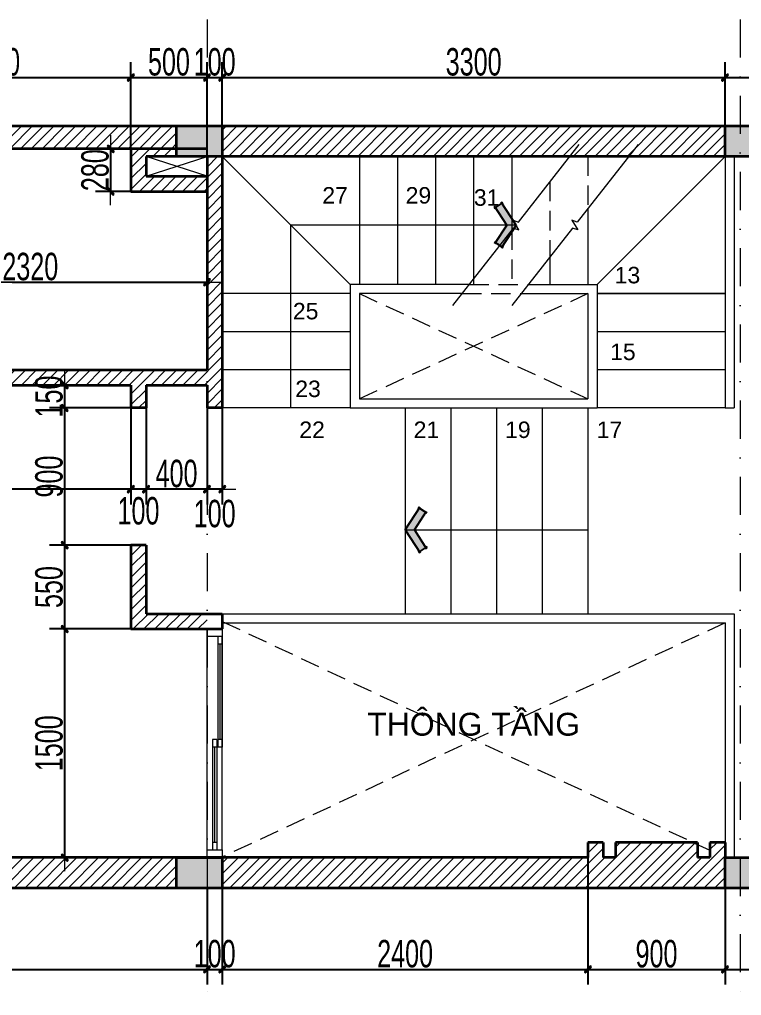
# Model space of a CAD drawing. Header units: inches. Extents: x 921646 to 2157952, y -92667 to 262089.
# Drawn here: x 1993364 to 1998102, y 117363 to 123766 of the extents above; entities that cross this region are included whole.
import ezdxf
from ezdxf.enums import TextEntityAlignment as Align

# ---------------------------------------------------------------- set-up
doc = ezdxf.new("R2010")
doc.units = ezdxf.units.IN
doc.header["$MEASUREMENT"] = 0
doc.linetypes.add('DASHDOT', pattern=[1, 0.5, -0.25, 0, -0.25])
doc.linetypes.add('HIDDEN', pattern=[9.525, 6.35, -3.175])
doc.layers.get('0').update_dxf_attribs({"lineweight": 9})
doc.layers.get('DEFPOINTS').update_dxf_attribs({"lineweight": 9})
for name, color, linetype, lineweight in [('00 gach chiu lua', 30, 'Continuous', 13), ('01-WALL', 10, 'Continuous', 35), ('04-TRUC', 40, 'DASHDOT', 9), ('09-DIMOUT', 251, 'Continuous', 9), ('13-VATDUNG', 104, 'Continuous', 13), ('14 KHUAT', 106, 'HIDDEN', 13), ('CUA', 3, 'Continuous', 18)]:
    doc.layers.add(name, color=color, linetype=linetype, lineweight=lineweight)
doc.layers.add('02-TEXT', color=7, linetype='Continuous')
doc.layers.add('07-HATCH', color=180, linetype='Continuous')
doc.styles.add('C', font='VHARIAL.TTF')
doc.styles.add('KICHTHUOC', font='VHELVCN.TTF', dxfattribs={"width": 0.8})
doc.styles.add('KS Sophia 191015$0$GHICHU-C', font='arial.ttf', dxfattribs={"width": 0.7})
doc.dimstyles.new('Copy of 100', dxfattribs={"dimscale": 100, "dimtxt": 1.8, "dimasz": 0.003, "dimexe": 1, "dimexo": 0, "dimgap": 0.1, "dimtad": 1, "dimdec": 0, "dimdsep": 46, "dimtxsty": 'KICHTHUOC', "dimblk": '1A', "dimcen": 0.001, "dimdle": 1.5, "dimclrt": 3, "dimadec": 0, "dimazin": 0, "dimtfac": 1, "dimtdec": 0, "dimtix": 1, "dimtmove": 2, "dimatfit": 3, "dimldrblk": '1A', "dimfxl": 1, "dimtolj": 1, "dimtzin": 0, "dimarcsym": 0})
pattern_1 = [(45, (-254796.685, -87721.633), (-35.355339, 35.355339), [])]

# ---------------------------------------------------------------- blocks, each defined once
blk = doc.blocks.new('DDDD')
at = {"layer": '09-DIMOUT'}
h = blk.add_hatch(color=256, dxfattribs=at)
h.dxf.hatch_style = 1
h.paths.add_polyline_path([(1648737.6, 63343.1), (1649037.6, 63343.1), (1649037.6, 63543.1), (1648737.6, 63543.1)])
at = {"layer": '01-WALL'}
blk.add_lwpolyline([(1648737.6, 63343.1), (1649037.6, 63343.1), (1649037.6, 63543.1), (1648737.6, 63543.1)], close=True, dxfattribs=at)
blk = doc.blocks.new('luoi')
at = {"layer": '04-TRUC', "ltscale": 500}
for p, q in [((1739521.8, 130292.8), (1739521.8, 123908)), ((1743021.8, 130292.8), (1743021.8, 123889.7)), ((1728931.1, 129594.3), (1752564.3, 129594.3)), ((1728830.4, 124594.3), (1752564.3, 124594.3))]:
    blk.add_line(p, q, dxfattribs=at)
at = {"layer": '09-DIMOUT', "xscale": -1, "rotation": 180}
for p in [(90584.2, 192937.4), (94184.2, 192937.4), (90584.2, 188137.4), (94184.2, 188137.4)]:
    blk.add_blockref('DDDD', p, dxfattribs=at)
blk = doc.blocks.new('đ')
h = blk.add_hatch(color=256)
h.dxf.hatch_style = 1
h.paths.add_polyline_path([(0, 59.7), (-115.2, 134.7), (-142.5, 92.8), (0, 0), (142.5, 92.8), (115.2, 134.7)])
at = {"ltscale": 0.01}
for p, q in [((-109.7, 143), (-147.9, 84.4)), ((0, 59.7), (-123.6, 140.1)), ((0, 59.7), (123.6, 140.1)), ((109.7, 143), (147.9, 84.4)), ((0, 0), (-150.8, 98.2)), ((0, 0), (150.8, 98.2))]:
    blk.add_line(p, q, dxfattribs=at)
blk = doc.blocks.new('*U936')
for p, q in [((725, 35), (725, 65)), ((725, 65), (1450, 65)), ((775, 35), (775, 65)), ((1400, 35), (1400, 65)), ((50, 30), (775, 30)), ((50, 0), (775, 0)), ((100, 0), (100, 30)), ((725, 35), (1450, 35)), ((725, 0), (725, 30)), ((775, 0), (775, 30))]:
    blk.add_line(p, q)
at = {"color": 8}
for p, q in [((100, 15), (725, 15)), ((775, 50), (1400, 50))]:
    blk.add_line(p, q, dxfattribs=at)
for points in [[(0, 0), (50, 0), (50, 100), (0, 100)], [(1450, 0), (1500, 0), (1500, 100), (1450, 100)]]:
    blk.add_lwpolyline(points, close=True)
for points in [[(1450, 100), (50, 100)], [(1450, 0), (50, 0)]]:
    blk.add_lwpolyline(points)
at = {"style": 'KS Sophia 191015$0$GHICHU-C', "flags": 1}
for tag, p in [('TEN_CUA', (450, -73.9)), ('KICH_THUOC', (450, -189.6)), ('QUI_CACH', (450, -310.8))]:
    blk.add_attdef(tag, text='', height=50, dxfattribs=at).set_placement(p, align=Align.MIDDLE)
blk = doc.blocks.new('tuong t2')
at = {"layer": '09-DIMOUT'}
h = blk.add_hatch(dxfattribs=at)
h.set_pattern_fill('ANSI31', color=256, scale=400)
h.set_pattern_definition(pattern_1)
h.paths.add_polyline_path([(1739597.7, 112789.3), (1735697.7, 112789.3), (1735697.7, 112589.3), (1739597.7, 112589.3)])
h.paths.add_polyline_path([(1735397.7, 112789.3), (1733597.7, 112789.3), (1733597.7, 112589.3), (1735397.7, 112589.3)])
h.paths.add_polyline_path([(1735197.7, 113389.3), (1735097.7, 113389.3), (1735097.7, 112789.3), (1735197.7, 112789.3)])
h.paths.add_polyline_path([(1733397.7, 112789.3), (1731737.7, 112789.3), (1731737.7, 112589.3), (1733397.7, 112589.3)])
h.paths.add_polyline_path([(1733397.7, 115689.3), (1733197.7, 115689.3), (1733197.7, 115589.3), (1733397.7, 115589.3)])
h.paths.add_polyline_path([(1735197.7, 115889.3), (1735247.7, 115889.3), (1735247.7, 115989.3), (1735097.7, 115989.3), (1735097.7, 115689.3), (1733397.7, 115689.3), (1733397.7, 115589.3), (1735097.7, 115589.3), (1735097.7, 115189.3), (1735197.7, 115189.3)])
h.paths.add_polyline_path([(1733397.7, 117389.3), (1733397.7, 117589.3), (1733197.7, 117589.3), (1733197.7, 117389.3), (1733397.7, 117389.3)])
h.paths.add_polyline_path([(1735397.7, 117589.3), (1733597.7, 117589.3), (1733597.7, 117389.3), (1735197.7, 117389.3), (1735397.7, 117389.3)])
h.paths.add_polyline_path([(1739797.7, 115989.3), (1737477.7, 115989.3), (1737477.7, 116089.3), (1737377.7, 116089.3), (1737377.7, 115989.3), (1736047.7, 115989.3), (1736047.7, 115889.3), (1739297.7, 115889.3), (1739297.7, 115739.3), (1739397.7, 115739.3), (1739397.7, 115889.3), (1739797.7, 115889.3)])
h.paths.add_polyline_path([(1737477.7, 117389.3), (1737377.7, 117389.3), (1737377.7, 116789.3), (1737477.7, 116789.3)])
h.paths.add_polyline_path([(1739897.7, 117389.3), (1739797.7, 117389.3), (1739797.7, 115989.3), (1739797.7, 115739.3), (1739897.7, 115739.3)])
h.paths.add_polyline_path([(1739797.7, 117259.3), (1739397.7, 117259.3), (1739397.7, 117389.3), (1739297.7, 117389.3), (1739297.7, 117159.3), (1739797.7, 117159.3)])
h.paths.add_polyline_path([(1739397.7, 114839.3), (1739297.7, 114839.3), (1739297.7, 114289.3), (1739797.7, 114289.3), (1739797.7, 114389.3), (1739397.7, 114389.3)])
h.paths.add_polyline_path([(1743197.7, 112789.3), (1743197.7, 112889.3), (1743097.7, 112889.3), (1743097.7, 112789.3), (1743017.7, 112789.3), (1743017.7, 112875.1), (1742987.2, 112889.3), (1742477.7, 112889.3), (1742477.7, 112789.3), (1742397.7, 112789.3), (1742397.7, 112889.3), (1742297.7, 112889.3), (1742297.7, 112789.3), (1739897.7, 112789.3), (1739897.7, 112589.3), (1743197.7, 112589.3)])
h.paths.add_polyline_path([(1743197.7, 117589.3), (1739897.7, 117589.3), (1739897.7, 117389.3), (1743197.7, 117389.3)])
h.paths.add_polyline_path([(1746797.7, 117589.3), (1743497.7, 117589.3), (1743497.7, 117389.3), (1746797.7, 117389.3)])
h.paths.add_polyline_path([(1746797.7, 112789.3), (1743497.7, 112789.3), (1743497.7, 112589.3), (1746797.7, 112589.3)])
h.paths.add_polyline_path([(1751597.7, 112739.3), (1751547.7, 112739.3), (1751547.7, 113189.3), (1751697.7, 113189.3), (1751697.7, 113289.3), (1751447.7, 113289.3), (1751447.7, 112739.3), (1748547.7, 112739.3), (1748547.7, 113289.3), (1748447.7, 113289.3), (1748447.7, 112789.3), (1747097.7, 112789.3), (1747097.7, 112589.3), (1751597.7, 112589.3)])
h.paths.add_polyline_path([(1751897.7, 114189.3), (1751547.7, 114189.3), (1751547.7, 114089.3), (1751697.7, 114089.3), (1751697.7, 113602.1), (1751897.7, 113602.1)])
h.paths.add_polyline_path([(1751897.7, 113602.1), (1751697.7, 113602.1), (1751697.7, 113289.3), (1751697.7, 112789.3), (1751897.7, 112789.3)])
h.paths.add_polyline_path([(1751047.7, 114189.3), (1750697.7, 114189.3), (1750697.7, 114689.3), (1750597.7, 114689.3), (1750597.7, 114189.3), (1747897.7, 114189.3), (1747897.7, 114089.3), (1748447.7, 114089.3), (1748447.7, 113989.3), (1748547.7, 113989.3), (1748547.7, 114089.3), (1751047.7, 114089.3)])
h.paths.add_polyline_path([(1746897.7, 117389.3), (1746797.7, 117389.3), (1746797.7, 114089.3), (1746897.7, 114089.3)])
h.paths.add_polyline_path([(1746997.7, 114189.3), (1746897.7, 114189.3), (1746897.7, 114089.3), (1746997.7, 114089.3)])
h.paths.add_polyline_path([(1751597.7, 117589.3), (1750697.7, 117589.3), (1747097.7, 117589.3), (1747097.7, 117439.3), (1750597.7, 117439.3), (1750597.7, 116990.2), (1750597.7, 116889.3), (1750697.7, 116889.3), (1750697.7, 117389.3), (1751597.7, 117389.3)])
h.paths.add_polyline_path([(1751897.7, 117389.3), (1751797.7, 117389.3), (1751797.7, 114189.3), (1751897.7, 114189.3)])
h.paths.add_polyline_path([(1739597.7, 117439.3), (1739297.7, 117439.3), (1739297.7, 117389.3), (1739597.7, 117389.3)])
h = blk.add_hatch(dxfattribs=at)
h.set_pattern_fill('ANSI31', color=256, scale=400)
h.set_pattern_definition(pattern_1)
h.paths.add_polyline_path([(1739597.7, 117589.3), (1735697.7, 117589.3), (1735697.7, 117389.3), (1737377.7, 117389.3), (1737377.7, 116789.3), (1737477.7, 116789.3), (1737477.7, 117439.3), (1739597.7, 117439.3)])
at = {"layer": '01-WALL'}
for p, q in [((1733197.7, 117589.3), (1750697.7, 117589.3)), ((1739797.7, 117439.3), (1737477.7, 117439.3)), ((1739297.7, 117439.3), (1739297.7, 117159.3)), ((1739397.7, 117389.3), (1739397.7, 117259.3)), ((1739697.7, 117389.3), (1739397.7, 117389.3)), ((1739797.7, 117389.3), (1739797.7, 115989.3)), ((1739797.7, 117389.3), (1739797.7, 117159.3)), ((1746860.5, 117389.3), (1739860.1, 117389.3)), ((1739897.7, 117389.3), (1739897.7, 115739.3)), ((1739397.7, 117259.3), (1739797.7, 117259.3)), ((1739297.7, 117159.3), (1739797.7, 117159.3)), ((1739897.7, 116489.3), (1739897.7, 115739.3)), ((1737477.7, 115989.3), (1739797.7, 115989.3)), ((1736047.7, 115889.3), (1739297.7, 115889.3)), ((1739297.7, 115889.3), (1739297.7, 115739.3)), ((1739397.7, 115889.3), (1739797.7, 115889.3)), ((1739397.7, 115889.3), (1739397.7, 115739.3)), ((1739797.7, 115889.3), (1739797.7, 115739.3)), ((1739397.7, 115739.3), (1739297.7, 115739.3)), ((1739897.7, 115739.3), (1739797.7, 115739.3)), ((1739297.7, 114839.3), (1739297.7, 114289.3)), ((1739397.7, 114839.3), (1739297.7, 114839.3)), ((1739397.7, 114839.3), (1739397.7, 114389.3)), ((1739397.7, 114389.3), (1739897.7, 114389.3)), ((1739897.7, 114389.3), (1739897.7, 114289.3)), ((1739297.7, 114289.3), (1739897.7, 114289.3)), ((1742397.7, 112889.3), (1742297.7, 112889.3)), ((1742297.7, 112889.3), (1742297.7, 112789.3)), ((1742397.7, 112889.3), (1742397.7, 112789.3)), ((1743017.7, 112889.3), (1742477.7, 112889.3)), ((1742477.7, 112889.3), (1742477.7, 112789.3)), ((1743017.7, 112889.3), (1743017.7, 112789.3)), ((1743197.7, 112889.3), (1743097.7, 112889.3)), ((1743097.7, 112889.3), (1743097.7, 112789.3)), ((1743197.7, 112889.3), (1743197.7, 112789.3)), ((1742297.7, 112789.3), (1731737.7, 112789.3)), ((1742477.7, 112789.3), (1742397.7, 112789.3)), ((1742477.7, 112789.3), (1742397.7, 112789.3)), ((1743097.7, 112789.3), (1743017.7, 112789.3)), ((1743097.7, 112789.3), (1743017.7, 112789.3)), ((1743197.7, 112789.3), (1748447.7, 112789.3)), ((1751897.7, 112589.3), (1731737.7, 112589.3))]:
    blk.add_line(p, q, dxfattribs=at)
at = {"layer": '09-DIMOUT'}
for p, q in [((1739397.7, 117259.3), (1739797.7, 117389.3)), ((1739797.7, 117259.3), (1739397.7, 117389.3))]:
    blk.add_line(p, q, dxfattribs=at)
blk = doc.blocks.new('KTHUOC')
blk.add_hatch(color=256).paths.add_polyline_path([(-71, -42), (42, 71, -1), (71, 42), (-42, -71, -1)])
for p, q in [((-14, 14), (14, -14)), ((0, -200), (0, 200)), ((-300, 0), (300, 0))]:
    blk.add_line(p, q)
for points in [[(42, 71), (-71, -42)], [(-42, -71), (71, 42)]]:
    blk.add_lwpolyline(points)
for centre, start, end in [((57, 57), 315, 135), ((-57, -57), 135, 315)]:
    blk.add_arc(centre, 20, start, end)
blk = doc.blocks.new('1A')
at = {"layer": '00 gach chiu lua'}
blk.add_blockref('KTHUOC', (0, 0), dxfattribs=at)
blk = doc.blocks.new('*D260')
at = {"layer": '09-DIMOUT', "color": 0, "lineweight": -2, "transparency": 16777216}
for p, q in [((1992274.4, 122867.2), (1992274.4, 123485)), ((1994094.4, 122867.2), (1994094.4, 123485)), ((1992274.7, 123385), (1994094.1, 123385))]:
    blk.add_line(p, q, dxfattribs=at)
at = {"layer": 'DEFPOINTS', "color": 0, "transparency": 16777216}
for p in [(1994094.4, 123385), (1992274.4, 122867.2), (1994094.4, 122867.2)]:
    blk.add_point(p, dxfattribs=at)
at = {"layer": '09-DIMOUT', "color": 0, "lineweight": -2, "transparency": 16777216, "xscale": 0.3, "yscale": 0.3, "zscale": 0.3, "rotation": 180}
blk.add_blockref('1A', (1992274.4, 123385), dxfattribs=at)
at = {"layer": '09-DIMOUT', "color": 0, "lineweight": -2, "transparency": 16777216, "xscale": 0.3, "yscale": 0.3, "zscale": 0.3}
blk.add_blockref('1A', (1994094.4, 123385), dxfattribs=at)
at = {"layer": '09-DIMOUT', "color": 3, "transparency": 16777216, "insert": (1993184.4, 123487), "char_height": 180, "attachment_point": 5, "style": 'KICHTHUOC'}
blk.add_mtext('\\A1;1820', dxfattribs=at)
blk = doc.blocks.new('*D261')
at = {"layer": '09-DIMOUT', "color": 0, "lineweight": -2, "transparency": 16777216}
for p, q in [((1994094.4, 122867.2), (1994094.4, 123485)), ((1994594.4, 122867.2), (1994594.4, 123485)), ((1994094.7, 123385), (1994594.1, 123385))]:
    blk.add_line(p, q, dxfattribs=at)
at = {"layer": 'DEFPOINTS', "color": 0, "transparency": 16777216}
for p in [(1994594.4, 123385), (1994094.4, 122867.2), (1994594.4, 122867.2)]:
    blk.add_point(p, dxfattribs=at)
at = {"layer": '09-DIMOUT', "color": 0, "lineweight": -2, "transparency": 16777216, "xscale": 0.3, "yscale": 0.3, "zscale": 0.3, "rotation": 180}
blk.add_blockref('1A', (1994094.4, 123385), dxfattribs=at)
at = {"layer": '09-DIMOUT', "color": 0, "lineweight": -2, "transparency": 16777216, "xscale": 0.3, "yscale": 0.3, "zscale": 0.3}
blk.add_blockref('1A', (1994594.4, 123385), dxfattribs=at)
at = {"layer": '09-DIMOUT', "color": 3, "transparency": 16777216, "insert": (1994344.4, 123487), "char_height": 180, "attachment_point": 5, "style": 'KICHTHUOC'}
blk.add_mtext('\\A1;500', dxfattribs=at)
blk = doc.blocks.new('*D262')
at = {"layer": '09-DIMOUT', "color": 0, "lineweight": -2, "transparency": 16777216}
for p, q in [((1994594.4, 122867.2), (1994594.4, 123485)), ((1994694.4, 122867.2), (1994694.4, 123485)), ((1994594.1, 123385), (1994593.8, 123385)), ((1994594.4, 123385), (1994694.4, 123385)), ((1994694.7, 123385), (1994695, 123385))]:
    blk.add_line(p, q, dxfattribs=at)
at = {"layer": 'DEFPOINTS', "color": 0, "transparency": 16777216}
for p in [(1994694.4, 123385), (1994594.4, 122867.2), (1994694.4, 122867.2)]:
    blk.add_point(p, dxfattribs=at)
at = {"layer": '09-DIMOUT', "color": 0, "lineweight": -2, "transparency": 16777216, "xscale": 0.3, "yscale": 0.3, "zscale": 0.3}
blk.add_blockref('1A', (1994594.4, 123385), dxfattribs=at)
at = {"layer": '09-DIMOUT', "color": 0, "lineweight": -2, "transparency": 16777216, "xscale": 0.3, "yscale": 0.3, "zscale": 0.3, "rotation": 180}
blk.add_blockref('1A', (1994694.4, 123385), dxfattribs=at)
at = {"layer": '09-DIMOUT', "color": 3, "transparency": 16777216, "insert": (1994644.4, 123487), "char_height": 180, "attachment_point": 5, "style": 'KICHTHUOC'}
blk.add_mtext('\\A1;100', dxfattribs=at)
blk = doc.blocks.new('*D263')
at = {"layer": '09-DIMOUT', "color": 0, "lineweight": -2, "transparency": 16777216}
for p, q in [((1994694.4, 122867.2), (1994694.4, 123485)), ((1997994.4, 122867.2), (1997994.4, 123485)), ((1994694.7, 123385), (1997994.1, 123385))]:
    blk.add_line(p, q, dxfattribs=at)
at = {"layer": 'DEFPOINTS', "color": 0, "transparency": 16777216}
for p in [(1997994.4, 123385), (1994694.4, 122867.2), (1997994.4, 122867.2)]:
    blk.add_point(p, dxfattribs=at)
at = {"layer": '09-DIMOUT', "color": 0, "lineweight": -2, "transparency": 16777216, "xscale": 0.3, "yscale": 0.3, "zscale": 0.3, "rotation": 180}
blk.add_blockref('1A', (1994694.4, 123385), dxfattribs=at)
at = {"layer": '09-DIMOUT', "color": 0, "lineweight": -2, "transparency": 16777216, "xscale": 0.3, "yscale": 0.3, "zscale": 0.3}
blk.add_blockref('1A', (1997994.4, 123385), dxfattribs=at)
at = {"layer": '09-DIMOUT', "color": 3, "transparency": 16777216, "insert": (1996344.4, 123487), "char_height": 180, "attachment_point": 5, "style": 'KICHTHUOC'}
blk.add_mtext('\\A1;3300', dxfattribs=at)
blk = doc.blocks.new('*D264')
at = {"layer": '09-DIMOUT', "color": 0, "lineweight": -2, "transparency": 16777216}
for p, q in [((1997994.4, 122867.2), (1997994.4, 123485)), ((2001594.4, 122867.2), (2001594.4, 123485)), ((1997994.7, 123385), (2001594.1, 123385))]:
    blk.add_line(p, q, dxfattribs=at)
at = {"layer": 'DEFPOINTS', "color": 0, "transparency": 16777216}
for p in [(2001594.4, 123385), (1997994.4, 122867.2), (2001594.4, 122867.2)]:
    blk.add_point(p, dxfattribs=at)
at = {"layer": '09-DIMOUT', "color": 0, "lineweight": -2, "transparency": 16777216, "xscale": 0.3, "yscale": 0.3, "zscale": 0.3, "rotation": 180}
blk.add_blockref('1A', (1997994.4, 123385), dxfattribs=at)
at = {"layer": '09-DIMOUT', "color": 0, "lineweight": -2, "transparency": 16777216, "xscale": 0.3, "yscale": 0.3, "zscale": 0.3}
blk.add_blockref('1A', (2001594.4, 123385), dxfattribs=at)
at = {"layer": '09-DIMOUT', "color": 3, "transparency": 16777216, "insert": (1999794.4, 123487), "char_height": 180, "attachment_point": 5, "style": 'KICHTHUOC'}
blk.add_mtext('\\A1;3600', dxfattribs=at)
blk = doc.blocks.new('*D274')
at = {"layer": '09-DIMOUT', "color": 0, "lineweight": -2, "transparency": 16777216}
for p, q in [((1989994.4, 118267.2), (1989994.4, 117433.7)), ((1994594.4, 118067.2), (1994594.4, 117433.7)), ((1989994.7, 117533.7), (1994594.1, 117533.7))]:
    blk.add_line(p, q, dxfattribs=at)
at = {"layer": 'DEFPOINTS', "color": 0, "transparency": 16777216}
for p in [(1989994.4, 118267.2), (1994594.4, 118067.2), (1994594.4, 117533.7)]:
    blk.add_point(p, dxfattribs=at)
at = {"layer": '09-DIMOUT', "color": 0, "lineweight": -2, "transparency": 16777216, "xscale": 0.3, "yscale": 0.3, "zscale": 0.3, "rotation": 180}
blk.add_blockref('1A', (1989994.4, 117533.7), dxfattribs=at)
at = {"layer": '09-DIMOUT', "color": 0, "lineweight": -2, "transparency": 16777216, "xscale": 0.3, "yscale": 0.3, "zscale": 0.3}
blk.add_blockref('1A', (1994594.4, 117533.7), dxfattribs=at)
at = {"layer": '09-DIMOUT', "color": 3, "transparency": 16777216, "insert": (1992294.4, 117635.7), "char_height": 180, "attachment_point": 5, "style": 'KICHTHUOC'}
blk.add_mtext('\\A1;4600', dxfattribs=at)
blk = doc.blocks.new('*D275')
at = {"layer": '09-DIMOUT', "color": 0, "lineweight": -2, "transparency": 16777216}
for p, q in [((1994594.4, 118067.2), (1994594.4, 117433.7)), ((1994694.4, 118067.2), (1994694.4, 117433.7)), ((1994594.1, 117533.7), (1994593.8, 117533.7)), ((1994594.4, 117533.7), (1994694.4, 117533.7)), ((1994694.7, 117533.7), (1994695, 117533.7))]:
    blk.add_line(p, q, dxfattribs=at)
at = {"layer": 'DEFPOINTS', "color": 0, "transparency": 16777216}
for p in [(1994594.4, 118067.2), (1994694.4, 118067.2), (1994694.4, 117533.7)]:
    blk.add_point(p, dxfattribs=at)
at = {"layer": '09-DIMOUT', "color": 0, "lineweight": -2, "transparency": 16777216, "xscale": 0.3, "yscale": 0.3, "zscale": 0.3}
blk.add_blockref('1A', (1994594.4, 117533.7), dxfattribs=at)
at = {"layer": '09-DIMOUT', "color": 0, "lineweight": -2, "transparency": 16777216, "xscale": 0.3, "yscale": 0.3, "zscale": 0.3, "rotation": 180}
blk.add_blockref('1A', (1994694.4, 117533.7), dxfattribs=at)
at = {"layer": '09-DIMOUT', "color": 3, "transparency": 16777216, "insert": (1994644.4, 117635.7), "char_height": 180, "attachment_point": 5, "style": 'KICHTHUOC'}
blk.add_mtext('\\A1;100', dxfattribs=at)
blk = doc.blocks.new('*D276')
at = {"layer": '09-DIMOUT', "color": 0, "lineweight": -2, "transparency": 16777216}
for p, q in [((1997094.4, 118317.2), (1997094.4, 117433.7)), ((1994694.4, 118067.2), (1994694.4, 117433.7)), ((1994694.7, 117533.7), (1997094.1, 117533.7))]:
    blk.add_line(p, q, dxfattribs=at)
at = {"layer": 'DEFPOINTS', "color": 0, "transparency": 16777216}
for p in [(1997094.4, 118317.2), (1994694.4, 118067.2), (1997094.4, 117533.7)]:
    blk.add_point(p, dxfattribs=at)
at = {"layer": '09-DIMOUT', "color": 0, "lineweight": -2, "transparency": 16777216, "xscale": 0.3, "yscale": 0.3, "zscale": 0.3, "rotation": 180}
blk.add_blockref('1A', (1994694.4, 117533.7), dxfattribs=at)
at = {"layer": '09-DIMOUT', "color": 0, "lineweight": -2, "transparency": 16777216, "xscale": 0.3, "yscale": 0.3, "zscale": 0.3}
blk.add_blockref('1A', (1997094.4, 117533.7), dxfattribs=at)
at = {"layer": '09-DIMOUT', "color": 3, "transparency": 16777216, "insert": (1995894.4, 117635.7), "char_height": 180, "attachment_point": 5, "style": 'KICHTHUOC'}
blk.add_mtext('\\A1;2400', dxfattribs=at)
blk = doc.blocks.new('*D277')
at = {"layer": '09-DIMOUT', "color": 0, "lineweight": -2, "transparency": 16777216}
for p, q in [((1997094.4, 118317.2), (1997094.4, 117433.7)), ((1997994.4, 118267.2), (1997994.4, 117433.7)), ((1997094.7, 117533.7), (1997994.1, 117533.7))]:
    blk.add_line(p, q, dxfattribs=at)
at = {"layer": 'DEFPOINTS', "color": 0, "transparency": 16777216}
for p in [(1997094.4, 118317.2), (1997994.4, 118267.2), (1997994.4, 117533.7)]:
    blk.add_point(p, dxfattribs=at)
at = {"layer": '09-DIMOUT', "color": 0, "lineweight": -2, "transparency": 16777216, "xscale": 0.3, "yscale": 0.3, "zscale": 0.3, "rotation": 180}
blk.add_blockref('1A', (1997094.4, 117533.7), dxfattribs=at)
at = {"layer": '09-DIMOUT', "color": 0, "lineweight": -2, "transparency": 16777216, "xscale": 0.3, "yscale": 0.3, "zscale": 0.3}
blk.add_blockref('1A', (1997994.4, 117533.7), dxfattribs=at)
at = {"layer": '09-DIMOUT', "color": 3, "transparency": 16777216, "insert": (1997544.4, 117635.7), "char_height": 180, "attachment_point": 5, "style": 'KICHTHUOC'}
blk.add_mtext('\\A1;900', dxfattribs=at)
blk = doc.blocks.new('*D278')
at = {"layer": '09-DIMOUT', "color": 0, "lineweight": -2, "transparency": 16777216}
for p, q in [((1997994.4, 118267.2), (1997994.4, 117433.7)), ((2001594.4, 118067.2), (2001594.4, 117433.7)), ((1997994.7, 117533.7), (2001594.1, 117533.7))]:
    blk.add_line(p, q, dxfattribs=at)
at = {"layer": 'DEFPOINTS', "color": 0, "transparency": 16777216}
for p in [(1997994.4, 118267.2), (2001594.4, 118067.2), (2001594.4, 117533.7)]:
    blk.add_point(p, dxfattribs=at)
at = {"layer": '09-DIMOUT', "color": 0, "lineweight": -2, "transparency": 16777216, "xscale": 0.3, "yscale": 0.3, "zscale": 0.3, "rotation": 180}
blk.add_blockref('1A', (1997994.4, 117533.7), dxfattribs=at)
at = {"layer": '09-DIMOUT', "color": 0, "lineweight": -2, "transparency": 16777216, "xscale": 0.3, "yscale": 0.3, "zscale": 0.3}
blk.add_blockref('1A', (2001594.4, 117533.7), dxfattribs=at)
at = {"layer": '09-DIMOUT', "color": 3, "transparency": 16777216, "insert": (1999794.4, 117635.7), "char_height": 180, "attachment_point": 5, "style": 'KICHTHUOC'}
blk.add_mtext('\\A1;3600', dxfattribs=at)
blk = doc.blocks.new('*D288')
at = {"layer": '09-DIMOUT', "color": 0, "lineweight": -2, "transparency": 16777216}
for p, q in [((1992274.4, 121567.2), (1992274.4, 122142.2)), ((1994594.4, 121765.3), (1994594.4, 122142.2)), ((1992274.7, 122042.2), (1994594.1, 122042.2))]:
    blk.add_line(p, q, dxfattribs=at)
at = {"layer": 'DEFPOINTS', "color": 0, "transparency": 16777216}
for p in [(1994594.4, 122042.2), (1994594.4, 121765.3), (1992274.4, 121567.2)]:
    blk.add_point(p, dxfattribs=at)
at = {"layer": '09-DIMOUT', "color": 0, "lineweight": -2, "transparency": 16777216, "xscale": 0.3, "yscale": 0.3, "zscale": 0.3, "rotation": 180}
blk.add_blockref('1A', (1992274.4, 122042.2), dxfattribs=at)
at = {"layer": '09-DIMOUT', "color": 0, "lineweight": -2, "transparency": 16777216, "xscale": 0.3, "yscale": 0.3, "zscale": 0.3}
blk.add_blockref('1A', (1994594.4, 122042.2), dxfattribs=at)
at = {"layer": '09-DIMOUT', "color": 3, "transparency": 16777216, "insert": (1993434.4, 122144.1), "char_height": 180, "attachment_point": 5, "style": 'KICHTHUOC'}
blk.add_mtext('\\A1;2320', dxfattribs=at)
blk = doc.blocks.new('*D292')
at = {"layer": '09-DIMOUT', "color": 0, "lineweight": -2, "transparency": 16777216}
for p, q in [((1994094.4, 122917.2), (1993861.8, 122917.2)), ((1993961.8, 122917.5), (1993961.8, 122917.8)), ((1993961.8, 122917.2), (1993961.8, 122637.2)), ((1994094.4, 122637.2), (1993861.8, 122637.2)), ((1993961.8, 122636.9), (1993961.8, 122636.6))]:
    blk.add_line(p, q, dxfattribs=at)
at = {"layer": 'DEFPOINTS', "color": 0, "transparency": 16777216}
for p in [(1994094.4, 122917.2), (1993961.8, 122637.2), (1994094.4, 122637.2)]:
    blk.add_point(p, dxfattribs=at)
at = {"layer": '09-DIMOUT', "color": 0, "lineweight": -2, "transparency": 16777216, "xscale": 0.3, "yscale": 0.3, "zscale": 0.3}
for p, rotation in [((1993961.8, 122917.2), 270), ((1993961.8, 122637.2), 90)]:
    blk.add_blockref('1A', p, dxfattribs=dict(at, rotation=rotation))
at = {"layer": '09-DIMOUT', "color": 3, "transparency": 16777216, "insert": (1993859.9, 122777.2), "char_height": 180, "attachment_point": 5, "rotation": 90, "style": 'KICHTHUOC'}
blk.add_mtext('\\A1;280', dxfattribs=at)
blk = doc.blocks.new('*D293')
at = {"layer": '09-DIMOUT', "color": 0, "lineweight": -2, "transparency": 16777216}
for p, q in [((1994094.4, 121367.2), (1993559.8, 121367.2)), ((1993659.8, 121367.5), (1993659.8, 121367.8)), ((1993659.8, 121367.2), (1993659.8, 121217.2)), ((1994094.4, 121217.2), (1993559.8, 121217.2)), ((1993659.8, 121216.9), (1993659.8, 121216.6))]:
    blk.add_line(p, q, dxfattribs=at)
at = {"layer": 'DEFPOINTS', "color": 0, "transparency": 16777216}
for p in [(1994094.4, 121367.2), (1993659.8, 121217.2), (1994094.4, 121217.2)]:
    blk.add_point(p, dxfattribs=at)
at = {"layer": '09-DIMOUT', "color": 0, "lineweight": -2, "transparency": 16777216, "xscale": 0.3, "yscale": 0.3, "zscale": 0.3}
for p, rotation in [((1993659.8, 121367.2), 270), ((1993659.8, 121217.2), 90)]:
    blk.add_blockref('1A', p, dxfattribs=dict(at, rotation=rotation))
at = {"layer": '09-DIMOUT', "color": 3, "transparency": 16777216, "insert": (1993557.8, 121292.2), "char_height": 180, "attachment_point": 5, "rotation": 90, "style": 'KICHTHUOC'}
blk.add_mtext('\\A1;150', dxfattribs=at)
blk = doc.blocks.new('*D294')
at = {"layer": '09-DIMOUT', "color": 0, "lineweight": -2, "transparency": 16777216}
for p, q in [((1994094.4, 121217.2), (1993559.8, 121217.2)), ((1993659.8, 121216.9), (1993659.8, 120317.5)), ((1994094.4, 120317.2), (1993559.8, 120317.2))]:
    blk.add_line(p, q, dxfattribs=at)
at = {"layer": 'DEFPOINTS', "color": 0, "transparency": 16777216}
for p in [(1994094.4, 121217.2), (1993659.8, 120317.2), (1994094.4, 120317.2)]:
    blk.add_point(p, dxfattribs=at)
at = {"layer": '09-DIMOUT', "color": 0, "lineweight": -2, "transparency": 16777216, "xscale": 0.3, "yscale": 0.3, "zscale": 0.3}
for p, rotation in [((1993659.8, 121217.2), 90), ((1993659.8, 120317.2), 270)]:
    blk.add_blockref('1A', p, dxfattribs=dict(at, rotation=rotation))
at = {"layer": '09-DIMOUT', "color": 3, "transparency": 16777216, "insert": (1993557.8, 120767.2), "char_height": 180, "attachment_point": 5, "rotation": 90, "style": 'KICHTHUOC'}
blk.add_mtext('\\A1;900', dxfattribs=at)
blk = doc.blocks.new('*D295')
at = {"layer": '09-DIMOUT', "color": 0, "lineweight": -2, "transparency": 16777216}
for p, q in [((1994094.4, 120317.2), (1993559.8, 120317.2)), ((1993659.8, 120316.9), (1993659.8, 119767.5)), ((1994094.4, 119767.2), (1993559.8, 119767.2))]:
    blk.add_line(p, q, dxfattribs=at)
at = {"layer": 'DEFPOINTS', "color": 0, "transparency": 16777216}
for p in [(1994094.4, 120317.2), (1993659.8, 119767.2), (1994094.4, 119767.2)]:
    blk.add_point(p, dxfattribs=at)
at = {"layer": '09-DIMOUT', "color": 0, "lineweight": -2, "transparency": 16777216, "xscale": 0.3, "yscale": 0.3, "zscale": 0.3}
for p, rotation in [((1993659.8, 120317.2), 90), ((1993659.8, 119767.2), 270)]:
    blk.add_blockref('1A', p, dxfattribs=dict(at, rotation=rotation))
at = {"layer": '09-DIMOUT', "color": 3, "transparency": 16777216, "insert": (1993557.8, 120042.2), "char_height": 180, "attachment_point": 5, "rotation": 90, "style": 'KICHTHUOC'}
blk.add_mtext('\\A1;550', dxfattribs=at)
blk = doc.blocks.new('*D296')
at = {"layer": '09-DIMOUT', "color": 0, "lineweight": -2, "transparency": 16777216}
for p, q in [((1994094.4, 119767.2), (1993559.8, 119767.2)), ((1993659.8, 119766.9), (1993659.8, 118267.5)), ((1994094.4, 118267.2), (1993559.8, 118267.2))]:
    blk.add_line(p, q, dxfattribs=at)
at = {"layer": 'DEFPOINTS', "color": 0, "transparency": 16777216}
for p in [(1994094.4, 119767.2), (1993659.8, 118267.2), (1994094.4, 118267.2)]:
    blk.add_point(p, dxfattribs=at)
at = {"layer": '09-DIMOUT', "color": 0, "lineweight": -2, "transparency": 16777216, "xscale": 0.3, "yscale": 0.3, "zscale": 0.3}
for p, rotation in [((1993659.8, 119767.2), 90), ((1993659.8, 118267.2), 270)]:
    blk.add_blockref('1A', p, dxfattribs=dict(at, rotation=rotation))
at = {"layer": '09-DIMOUT', "color": 3, "transparency": 16777216, "insert": (1993557.8, 119017.2), "char_height": 180, "attachment_point": 5, "rotation": 90, "style": 'KICHTHUOC'}
blk.add_mtext('\\A1;1500', dxfattribs=at)
blk = doc.blocks.new('*D300')
at = {"layer": '09-DIMOUT', "color": 0, "lineweight": -2, "transparency": 16777216}
for p, q in [((1994194.4, 121217.2), (1994194.4, 120584.4)), ((1994594.4, 121217.2), (1994594.4, 120584.4)), ((1994594.1, 120684.4), (1994194.7, 120684.4))]:
    blk.add_line(p, q, dxfattribs=at)
at = {"layer": 'DEFPOINTS', "color": 0, "transparency": 16777216}
for p in [(1994194.4, 121217.2), (1994594.4, 121217.2), (1994194.4, 120684.4)]:
    blk.add_point(p, dxfattribs=at)
at = {"layer": '09-DIMOUT', "color": 0, "lineweight": -2, "transparency": 16777216, "xscale": 0.3, "yscale": 0.3, "zscale": 0.3, "rotation": 180}
blk.add_blockref('1A', (1994194.4, 120684.4), dxfattribs=at)
at = {"layer": '09-DIMOUT', "color": 0, "lineweight": -2, "transparency": 16777216, "xscale": 0.3, "yscale": 0.3, "zscale": 0.3}
blk.add_blockref('1A', (1994594.4, 120684.4), dxfattribs=at)
at = {"layer": '09-DIMOUT', "color": 3, "transparency": 16777216, "insert": (1994394.4, 120786.3), "char_height": 180, "attachment_point": 5, "style": 'KICHTHUOC'}
blk.add_mtext('\\A1;400', dxfattribs=at)
blk = doc.blocks.new('*D301')
at = {"layer": '09-DIMOUT', "color": 0, "lineweight": -2, "transparency": 16777216}
for p, q in [((1994594.4, 121217.2), (1994594.4, 120584.4)), ((1994694.4, 121217.2), (1994694.4, 120584.4)), ((1994694.1, 120684.4), (1994594.7, 120684.4))]:
    blk.add_line(p, q, dxfattribs=at)
at = {"layer": 'DEFPOINTS', "color": 0, "transparency": 16777216}
for p in [(1994594.4, 121217.2), (1994694.4, 121217.2), (1994594.4, 120684.4)]:
    blk.add_point(p, dxfattribs=at)
at = {"layer": '09-DIMOUT', "color": 0, "lineweight": -2, "transparency": 16777216, "xscale": 0.3, "yscale": 0.3, "zscale": 0.3, "rotation": 180}
blk.add_blockref('1A', (1994594.4, 120684.4), dxfattribs=at)
at = {"layer": '09-DIMOUT', "color": 0, "lineweight": -2, "transparency": 16777216, "xscale": 0.3, "yscale": 0.3, "zscale": 0.3}
blk.add_blockref('1A', (1994694.4, 120684.4), dxfattribs=at)
at = {"layer": '09-DIMOUT', "color": 3, "transparency": 16777216, "insert": (1994644.4, 120523.2), "char_height": 180, "attachment_point": 5, "style": 'KICHTHUOC'}
blk.add_mtext('\\A1;100', dxfattribs=at)
blk = doc.blocks.new('*D302')
at = {"layer": '09-DIMOUT', "color": 0, "lineweight": -2, "transparency": 16777216}
for p, q in [((1994094.4, 121217.2), (1994094.4, 120584.4)), ((1994194.4, 121217.2), (1994194.4, 120584.4)), ((1994194.1, 120684.4), (1994094.7, 120684.4))]:
    blk.add_line(p, q, dxfattribs=at)
at = {"layer": 'DEFPOINTS', "color": 0, "transparency": 16777216}
for p in [(1994094.4, 121217.2), (1994194.4, 121217.2), (1994094.4, 120684.4)]:
    blk.add_point(p, dxfattribs=at)
at = {"layer": '09-DIMOUT', "color": 0, "lineweight": -2, "transparency": 16777216, "xscale": 0.3, "yscale": 0.3, "zscale": 0.3, "rotation": 180}
blk.add_blockref('1A', (1994094.4, 120684.4), dxfattribs=at)
at = {"layer": '09-DIMOUT', "color": 0, "lineweight": -2, "transparency": 16777216, "xscale": 0.3, "yscale": 0.3, "zscale": 0.3}
blk.add_blockref('1A', (1994194.4, 120684.4), dxfattribs=at)
at = {"layer": '09-DIMOUT', "color": 3, "transparency": 16777216, "insert": (1994144.4, 120541.5), "char_height": 180, "attachment_point": 5, "style": 'KICHTHUOC'}
blk.add_mtext('\\A1;100', dxfattribs=at)
blk = doc.blocks.new('*D303')
at = {"layer": '09-DIMOUT', "color": 0, "lineweight": -2, "transparency": 16777216}
for p, q in [((1989994.4, 121217.2), (1989994.4, 120584.4)), ((1994094.4, 121217.2), (1994094.4, 120584.4)), ((1994094.1, 120684.4), (1989994.7, 120684.4))]:
    blk.add_line(p, q, dxfattribs=at)
at = {"layer": 'DEFPOINTS', "color": 0, "transparency": 16777216}
for p in [(1989994.4, 121217.2), (1994094.4, 121217.2), (1989994.4, 120684.4)]:
    blk.add_point(p, dxfattribs=at)
at = {"layer": '09-DIMOUT', "color": 0, "lineweight": -2, "transparency": 16777216, "xscale": 0.3, "yscale": 0.3, "zscale": 0.3, "rotation": 180}
blk.add_blockref('1A', (1989994.4, 120684.4), dxfattribs=at)
at = {"layer": '09-DIMOUT', "color": 0, "lineweight": -2, "transparency": 16777216, "xscale": 0.3, "yscale": 0.3, "zscale": 0.3}
blk.add_blockref('1A', (1994094.4, 120684.4), dxfattribs=at)
at = {"layer": '09-DIMOUT', "color": 3, "transparency": 16777216, "insert": (1992044.4, 120786.3), "char_height": 180, "attachment_point": 5, "style": 'KICHTHUOC'}
blk.add_mtext('\\A1;4100', dxfattribs=at)

msp = doc.modelspace()

# ---------------------------------------------------------------- linework, layer by layer
at = {"layer": '09-DIMOUT'}
for p, q in [((1995534.4, 122027.2), (1994694.4, 122867.2)), ((1995144.4, 121217.2), (1995144.4, 122417.2)), ((1996622.3, 122417.2), (1995144.4, 122417.2)), ((1995895.7, 120417.2), (1997094.4, 120417.2))]:
    msp.add_line(p, q, dxfattribs=at)
at = {"layer": '09-DIMOUT', "linetype": 'Continuous'}
for points in [[(1996207.2, 121888.6), (1996606.9, 122397.6), (1996641.6, 122386.2), (1996603, 122448.3), (1996637.7, 122436.9), (1997037.5, 122945.9)], [(1997424.2, 122945.9), (1997024.5, 122436.9), (1996989.8, 122448.3), (1997028.3, 122386.2), (1996993.6, 122397.6), (1996593.9, 121888.6)]]:
    msp.add_lwpolyline(points, dxfattribs=at)
at = {"layer": '13-VATDUNG'}
for p, q in [((1995594.4, 122867.2), (1995594.4, 122027.2)), ((1995844.4, 122867.2), (1995844.4, 122027.2)), ((1996094.4, 122867.2), (1996094.4, 122027.2)), ((1996344.4, 122867.2), (1996344.4, 122063.3)), ((1996594.4, 122867.2), (1996594.4, 122381.7)), ((1997154.4, 122027.2), (1997994.4, 122867.2)), ((1997994.4, 122867.2), (1997994.4, 121217.2)), ((1998054.4, 122867.2), (1998054.4, 121217.2)), ((1997094.4, 122525.9), (1997094.4, 122027.2)), ((1996844.4, 122207.6), (1996844.4, 122027.2)), ((1995534.4, 122027.2), (1995534.4, 121217.2)), ((1996316, 122027.2), (1995534.4, 122027.2)), ((1996702.8, 122027.2), (1997154.4, 122027.2)), ((1997154.4, 122027.2), (1997154.4, 121217.2)), ((1995534.4, 121967.2), (1994694.4, 121967.2)), ((1996268.9, 121967.2), (1995594.4, 121967.2)), ((1995594.4, 121967.2), (1995594.4, 121277.2)), ((1996655.7, 121967.2), (1997094.4, 121967.2)), ((1997094.4, 121967.2), (1997094.4, 121277.2)), ((1997154.4, 121967.2), (1997994.4, 121967.2)), ((1997994.4, 121967.2), (1997154.4, 121967.2)), ((1995534.4, 121717.2), (1994694.4, 121717.2)), ((1997994.4, 121717.2), (1997154.4, 121717.2)), ((1995534.4, 121467.2), (1994694.4, 121467.2)), ((1997994.4, 121467.2), (1997154.4, 121467.2)), ((1995594.4, 121277.2), (1997094.4, 121277.2)), ((1995534.4, 121217.2), (1994694.4, 121217.2)), ((1995534.4, 121217.2), (1997154.4, 121217.2)), ((1995894.4, 121217.2), (1995894.4, 119867.2)), ((1996194.4, 121217.2), (1996194.4, 119867.2)), ((1996494.4, 121217.2), (1996494.4, 119867.2)), ((1996794.4, 121217.2), (1996794.4, 119867.2)), ((1997094.4, 121217.2), (1997094.4, 119867.2)), ((1997994.4, 121217.2), (1997154.4, 121217.2)), ((1997994.4, 121217.2), (1998054.4, 121217.2)), ((1994694.4, 119867.2), (1998054.4, 119867.2)), ((1998054.4, 119867.2), (1998054.4, 118267.2)), ((1994694.4, 119807.2), (1997994.4, 119807.2)), ((1997994.4, 119807.2), (1997994.4, 118267.2))]:
    msp.add_line(p, q, dxfattribs=at)
at = {"layer": '14 KHUAT', "ltscale": 20}
for p, q in [((1997094.4, 122867.2), (1997094.4, 122525.9)), ((1996844.4, 122700), (1996844.4, 122207.6)), ((1996594.4, 122381.7), (1996594.4, 122027.2)), ((1996344.4, 122063.3), (1996344.4, 122027.2)), ((1996316, 122027.2), (1996702.8, 122027.2)), ((1995594.4, 121967.2), (1997094.4, 121277.2)), ((1997094.4, 121967.2), (1995594.4, 121277.2)), ((1996268.9, 121967.2), (1996655.7, 121967.2)), ((1994694.4, 119817.2), (1997894.4, 118315.7)), ((1997994.4, 119807.2), (1994694.4, 118271.2))]:
    msp.add_line(p, q, dxfattribs=at)

# ---------------------------------------------------------------- block references
at = {"layer": '01-WALL'}
msp.add_blockref('luoi', (255072.6, -6527), dxfattribs=at)
at = {"layer": '07-HATCH', "rotation": 90.00000000000003}
msp.add_blockref('đ', (1996622.3, 122417.2), dxfattribs=at)
at = {"layer": '07-HATCH', "xscale": -1, "rotation": 270}
msp.add_blockref('đ', (1995895.7, 120417.2), dxfattribs=at)
at = {"layer": '13-VATDUNG'}
msp.add_blockref('tuong t2', (254796.7, 5477.9), dxfattribs=at)
at = {"layer": 'CUA', "xscale": -1, "rotation": 90}
msp.add_blockref('*U936', (1994694.4, 119767.2), dxfattribs=at)

# ---------------------------------------------------------------- texts
at = {"layer": '02-TEXT', "style": 'C'}
for s, height, p in [('27', 108, (1995434.8, 122558.3)), ('29', 108, (1995981.8, 122558.3)), ('31', 108, (1996429.7, 122543.9)), ('13', 108, (1997353.8, 122034.9)), ('25', 108, (1995241.7, 121798.7)), ('15', 108, (1997323.8, 121531.3)), ('23', 108, (1995257.3, 121288.8)), ('22', 108, (1995284, 121020.3)), ('21', 108, (1996034.4, 121020.3)), ('19', 108, (1996634.4, 121020.3)), ('17', 108, (1997236.1, 121020.3)), ('TH¤NG TÇNG', 150, (1996344.4, 119067.2))]:
    msp.add_text(s, height=height, dxfattribs=at).set_placement(p, align=Align.CENTER)

# ---------------------------------------------------------------- dimensions: what is measured, and where the dimension line sits
at = {"layer": '09-DIMOUT'}
for base, p1, p2, picture, middle in [((1994094.4, 123385), (1992274.4, 122867.2), (1994094.4, 122867.2), '*D260', (1993184.4, 123487)), ((1994594.4, 123385), (1994094.4, 122867.2), (1994594.4, 122867.2), '*D261', (1994344.4, 123487)), ((1994694.4, 123385), (1994594.4, 122867.2), (1994694.4, 122867.2), '*D262', (1994644.4, 123487)), ((1997994.4, 123385), (1994694.4, 122867.2), (1997994.4, 122867.2), '*D263', (1996344.4, 123487)), ((2001594.4, 123385), (1997994.4, 122867.2), (2001594.4, 122867.2), '*D264', (1999794.4, 123487)), ((1994594.4, 122042.2), (1992274.4, 121567.2), (1994594.4, 121765.3), '*D288', (1993434.4, 122144.1)), ((1989994.4, 120684.4), (1994094.4, 121217.2), (1989994.4, 121217.2), '*D303', (1992044.4, 120786.3)), ((1994194.4, 120684.4), (1994594.4, 121217.2), (1994194.4, 121217.2), '*D300', (1994394.4, 120786.3)), ((1994594.4, 117533.7), (1989994.4, 118267.2), (1994594.4, 118067.2), '*D274', (1992294.4, 117635.7)), ((1997094.4, 117533.7), (1994694.4, 118067.2), (1997094.4, 118317.2), '*D276', (1995894.4, 117635.7)), ((1997994.4, 117533.7), (1997094.4, 118317.2), (1997994.4, 118267.2), '*D277', (1997544.4, 117635.7)), ((2001594.4, 117533.7), (1997994.4, 118267.2), (2001594.4, 118067.2), '*D278', (1999794.4, 117635.7)), ((1994694.4, 117533.7), (1994594.4, 118067.2), (1994694.4, 118067.2), '*D275', (1994644.4, 117635.7))]:
    dim = msp.add_linear_dim(base=base, p1=p1, p2=p2, dimstyle='Copy of 100', dxfattribs=at)
    dim.commit()
    dim.dimension.update_dxf_attribs({"geometry": picture, "text_midpoint": middle})
for base, p1, p2, picture, middle in [((1993961.8, 122637.2), (1994094.4, 122917.2), (1994094.4, 122637.2), '*D292', (1993859.9, 122777.2)), ((1993659.8, 121217.2), (1994094.4, 121367.2), (1994094.4, 121217.2), '*D293', (1993557.8, 121292.2)), ((1993659.8, 120317.2), (1994094.4, 121217.2), (1994094.4, 120317.2), '*D294', (1993557.8, 120767.2)), ((1993659.8, 119767.2), (1994094.4, 120317.2), (1994094.4, 119767.2), '*D295', (1993557.8, 120042.2)), ((1993659.8, 118267.2), (1994094.4, 119767.2), (1994094.4, 118267.2), '*D296', (1993557.8, 119017.2))]:
    dim = msp.add_linear_dim(base=base, p1=p1, p2=p2, angle=90, dimstyle='Copy of 100', dxfattribs=at)
    dim.commit()
    dim.dimension.update_dxf_attribs({"geometry": picture, "text_midpoint": middle})
for base, p1, p2, picture, middle in [((1994094.4, 120684.4), (1994194.4, 121217.2), (1994094.4, 121217.2), '*D302', (1994144.4, 120541.5)), ((1994594.4, 120684.4), (1994694.4, 121217.2), (1994594.4, 121217.2), '*D301', (1994644.4, 120523.2))]:
    dim = msp.add_linear_dim(base=base, p1=p1, p2=p2, dimstyle='Copy of 100', dxfattribs=at)
    dim.commit()
    dim.dimension.update_dxf_attribs({"geometry": picture, "text_midpoint": middle, "dimtype": 160})

doc.saveas('drawing.dxf')
